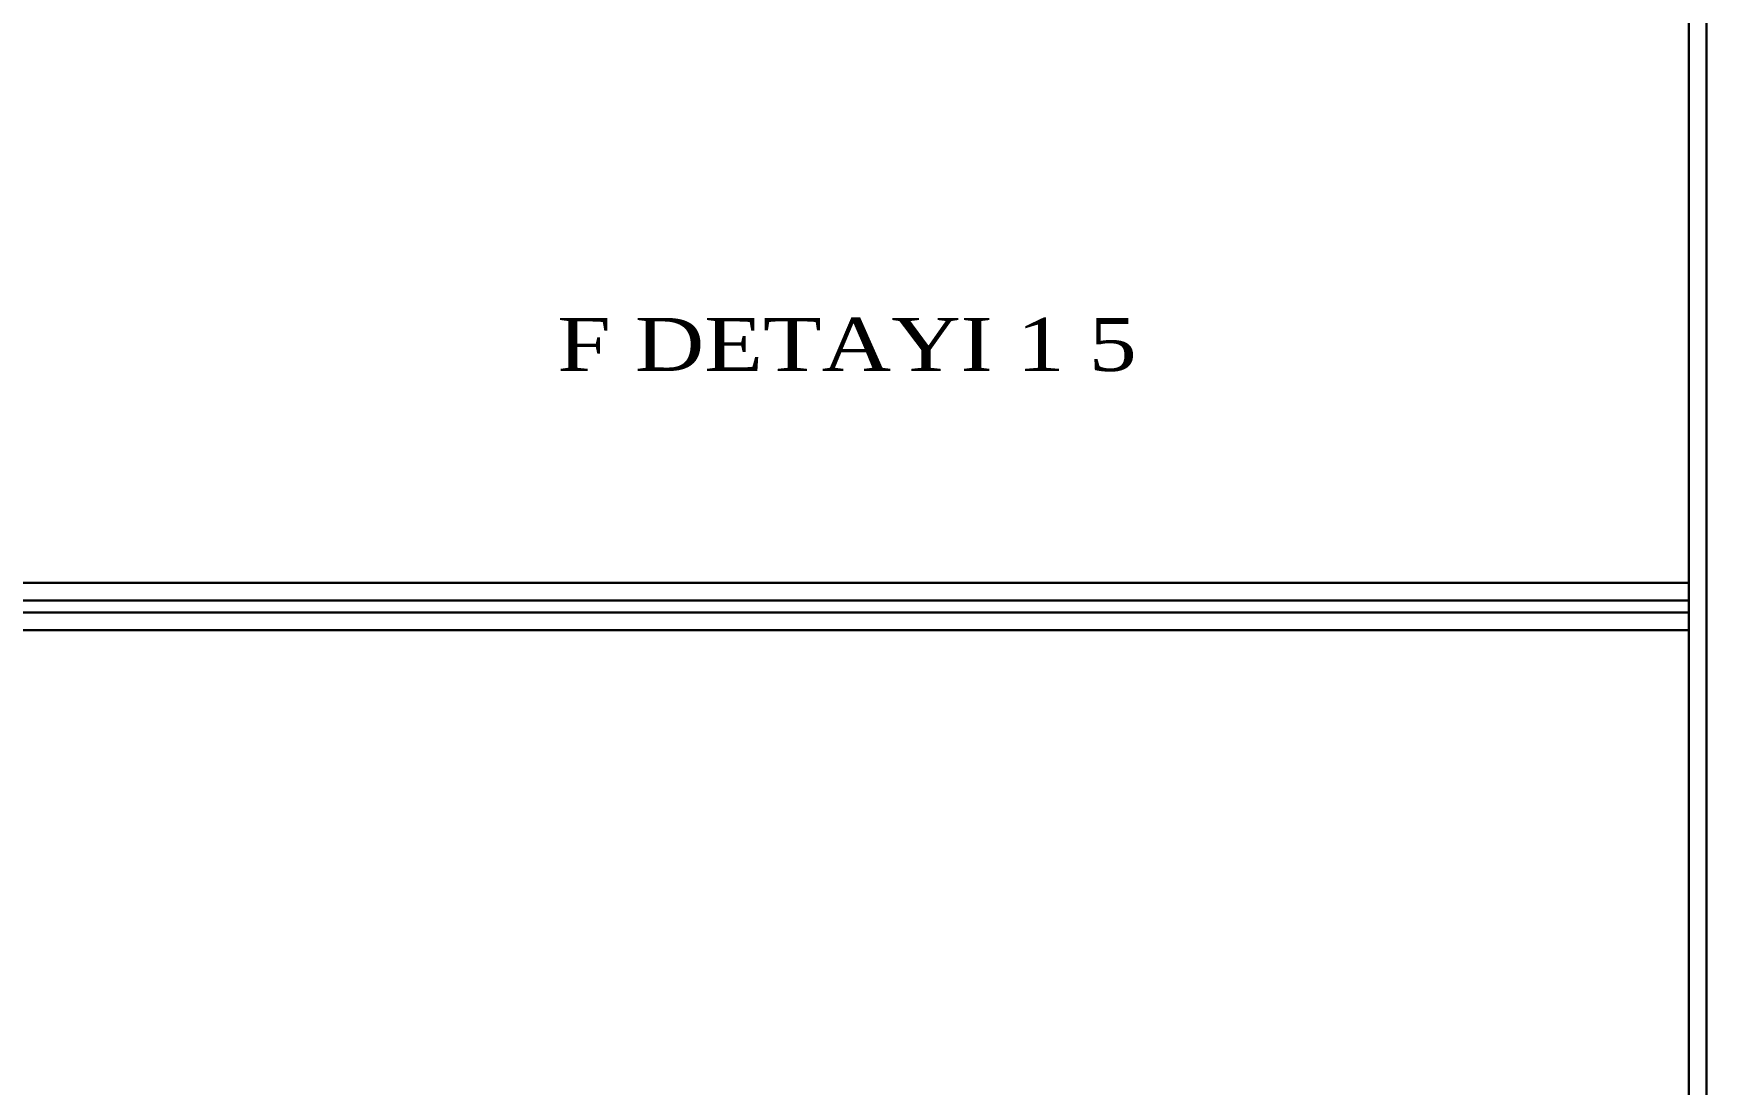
# Model space of a CAD drawing. Extents: x 386248 to 427517, y 4539405 to 4542296.
# Drawn here: x 415597.9 to 416071.1, y 4540170.2 to 4540467.5 of the extents above; entities that cross this region are included whole.
import ezdxf

# ---------------------------------------------------------------- set-up
doc = ezdxf.new("R2010")
doc.units = 0
doc.layers.add('YAZI2', color=5, linetype='Continuous')
doc.layers.add('YAZILAR', color=1, linetype='Continuous', lineweight=30)
doc.styles.add('BASLIK', font='')
doc.styles.get('BASLIK').set_extended_font_data('Times New Roman Tur')

msp = doc.modelspace()

# ---------------------------------------------------------------- linework, layer by layer
at = {"layer": 'YAZILAR', "color": 133, "ltscale": 5}
for p, q in [((414246.928, 4540312.109), (416066.074, 4540312.109)), ((414246.928, 4540307.109), (416066.074, 4540307.109)), ((414246.928, 4540303.71), (416066.074, 4540303.71)), ((414246.928, 4540298.71), (416066.074, 4540298.71))]:
    msp.add_line(p, q, dxfattribs=at)
for points in [[(414241.928, 4542285.7), (416071.074, 4542285.7), (416071.074, 4539411.988), (414241.928, 4539411.988)], [(414246.928, 4542280.7), (416066.074, 4542280.7), (416066.074, 4539416.988), (414246.928, 4539416.988)]]:
    msp.add_lwpolyline(points, close=True, dxfattribs=at)

# ---------------------------------------------------------------- texts
at = {"layer": 'YAZI2', "style": 'BASLIK', "width": 1.2}
msp.add_text('F DETAYI 1 5', height=15, dxfattribs=at).set_placement((415746.094, 4540372.017))

doc.saveas('drawing.dxf')
